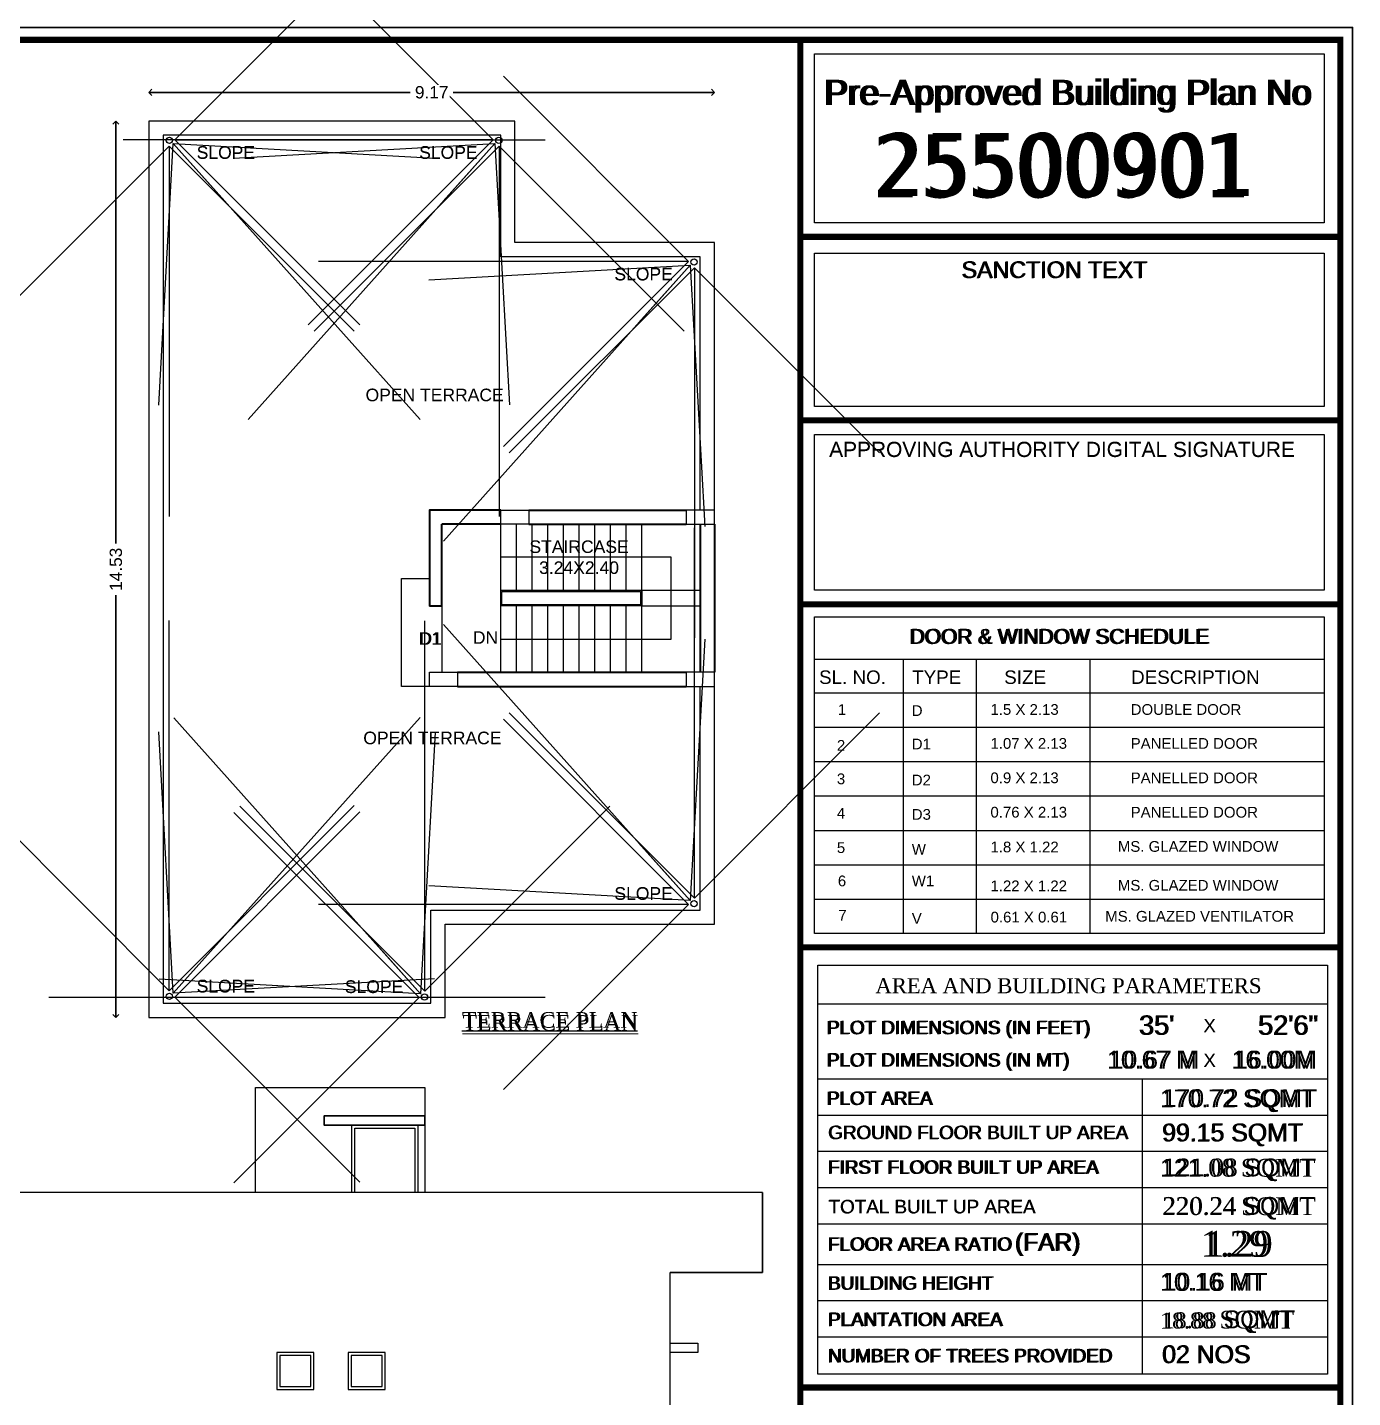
# Model space of a CAD drawing. Header units: metres. Extents: x -9383.9 to -9324.5, y 28762.6 to 28804.7.
# Drawn here: x -9345.96 to -9324.48, y 28782.46 to 28804.66 of the extents above; entities that cross this region are included whole.
import ezdxf

# ---------------------------------------------------------------- set-up
doc = ezdxf.new("R2010")
doc.units = ezdxf.units.M
doc.header["$PDMODE"] = 34
doc.header["$PDSIZE"] = -15
doc.linetypes.add('CONTINULUS', pattern=[0])
doc.linetypes.add('DASHED', pattern=[0])
for name, color, linetype, lineweight in [('BUA TOTAL', 3, 'Continuous', 30), ('Chajja', 23, 'DASHED', 9), ('column', 1, 'Continuous', 25), ('dw text', 94, 'Continuous', 9), ('ELE', 7, 'Continuous', 35), ('ELE-2', 252, 'Continuous', 18), ('ELE-3', 250, 'Continuous', 18), ('FORMAT LINE', 7, 'Continuous', 25), ('PLAN', 7, 'Continuous', 40), ('rm text', 7, 'Continuous', 18), ('RM TXT', 7, 'Continuous', 20), ('STAIRS', 35, 'Continuous', 13), ('TEXT', 7, 'Continuous', 20), ('TEXT-D-W', 3, 'Continuous', 20), ('win', 5, 'Continuous', 13)]:
    doc.layers.add(name, color=color, linetype=linetype, lineweight=lineweight)
doc.layers.add('SITE_PLAN', color=7, linetype='Continuous')
doc.styles.add('Arial', font='arial.ttf', dxfattribs={"height": 0.2})
doc.styles.add('MtXpl_Tahoma', font='tahoma.ttf')
doc.styles.add('MtXpl_Times_New_Roma', font='times.ttf')
doc.styles.get("Standard").update_dxf_attribs({"font": 'arial.ttf', "height": 0.25})
doc.styles.add('STYLE1', font='arial.ttf', dxfattribs={"height": 0.3})
doc.styles.add('style2', font='arial.ttf', dxfattribs={"height": 0.3})
doc.dimstyles.new('Copy of Standard', dxfattribs={"dimtxt": 9, "dimasz": 2, "dimexe": 0.125, "dimexo": 0.125, "dimgap": 0, "dimtad": 0, "dimtoh": 1, "dimdec": 0, "dimlfac": -1, "dimzin": 0, "dimdsep": 46, "dimlunit": 4, "dimtxsty": 'Arial', "dimblk": 'OBLIQUE', "dimcen": 10, "dimse1": 1, "dimse2": 1, "dimclrd": 54, "dimclre": 252, "dimclrt": 256, "dimadec": 8, "dimazin": 0, "dimtfac": 1, "dimtdec": 0, "dimtofl": 0, "dimtmove": 1, "dimatfit": 3, "dimldrblk": 'OPEN90', "dimfxl": 0.125, "dimtolj": 1, "dimtzin": 0, "dimlwd": 0, "dimlwe": -1, "dimarcsym": 0})
doc.dimstyles.new('INT DIM', dxfattribs={"dimtxt": 0.3, "dimasz": 0.1, "dimexe": 0.18, "dimexo": 0.0625, "dimgap": 0.09, "dimtad": 0, "dimzin": 0, "dimdsep": 46, "dimtxsty": 'style2', "dimblk": 'OPEN90', "dimcen": 0.09, "dimse1": 1, "dimse2": 1, "dimclrd": 250, "dimclrt": 256, "dimadec": 0, "dimazin": 0, "dimtfac": 1, "dimtofl": 0, "dimtmove": 0, "dimatfit": 3, "dimfxl": 0.18, "dimtolj": 1, "dimtzin": 0, "dimlwd": -1, "dimarcsym": 0})

# ---------------------------------------------------------------- blocks, each defined once
blk = doc.blocks.new('_Oblique')
at = {"color": 0, "linetype": 'ByBlock', "lineweight": -2}
blk.add_line((-0.5, -0.5), (0.5, 0.5), dxfattribs=at)
blk = doc.blocks.new('_Open90')
at = {"layer": 'PLAN', "color": 0, "lineweight": -2}
for p, q in [((-0.5, 0.5), (0, 0)), ((0, 0), (-1, 0)), ((0, 0), (-0.5, -0.5))]:
    blk.add_line(p, q, dxfattribs=at)
blk = doc.blocks.new('*D13')
at = {"layer": 'BUA TOTAL', "color": 250, "ltscale": 0.05, "transparency": 16777216}
for p, q in [((-9344.527, 28803.044), (-9344.527, 28796.299)), ((-9344.527, 28788.718), (-9344.527, 28795.463))]:
    blk.add_line(p, q, dxfattribs=at)
at = {"layer": 'Defpoints', "color": 0, "linetype": 'CONTINULUS', "ltscale": 0.05, "transparency": 16777216}
for p in [(-9344.527, 28803.144), (-9343.993, 28803.144), (-9343.993, 28788.618)]:
    blk.add_point(p, dxfattribs=at)
at = {"layer": 'BUA TOTAL', "color": 250, "linetype": 'CONTINULUS', "ltscale": 0.05, "transparency": 16777216, "xscale": 0.1, "yscale": 0.1, "zscale": 0.1}
for p, rotation in [((-9344.527, 28803.144), 90), ((-9344.527, 28788.618), 270)]:
    blk.add_blockref('_Open90', p, dxfattribs=dict(at, rotation=rotation))
at = {"layer": 'BUA TOTAL', "linetype": 'CONTINULUS', "ltscale": 0.05, "transparency": 16777216, "insert": (-9344.527, 28795.881), "char_height": 0.2, "attachment_point": 5, "rotation": 90, "style": 'Arial', "bg_fill": 3, "box_fill_scale": 1.1, "bg_fill_color": 256, "bg_fill_true_color": 13158600, "bg_fill_transparency": 0}
blk.add_mtext('\\A1;14.53', dxfattribs=at)
blk = doc.blocks.new('*D14')
at = {"layer": 'BUA TOTAL', "color": 250, "ltscale": 0.05, "transparency": 16777216}
for p, q in [((-9343.893, 28803.609), (-9339.759, 28803.609)), ((-9334.925, 28803.609), (-9339.059, 28803.609))]:
    blk.add_line(p, q, dxfattribs=at)
at = {"layer": 'Defpoints', "color": 0, "linetype": 'CONTINULUS', "ltscale": 0.05, "transparency": 16777216}
for p in [(-9334.825, 28803.609), (-9343.993, 28803.144), (-9334.825, 28801.174)]:
    blk.add_point(p, dxfattribs=at)
at = {"layer": 'BUA TOTAL', "color": 250, "linetype": 'CONTINULUS', "ltscale": 0.05, "transparency": 16777216, "xscale": 0.1, "yscale": 0.1, "zscale": 0.1, "rotation": 180}
blk.add_blockref('_Open90', (-9343.993, 28803.609), dxfattribs=at)
at = {"layer": 'BUA TOTAL', "color": 250, "linetype": 'CONTINULUS', "ltscale": 0.05, "transparency": 16777216, "xscale": 0.1, "yscale": 0.1, "zscale": 0.1}
blk.add_blockref('_Open90', (-9334.825, 28803.609), dxfattribs=at)
at = {"layer": 'BUA TOTAL', "linetype": 'CONTINULUS', "ltscale": 0.05, "transparency": 16777216, "insert": (-9339.409, 28803.609), "char_height": 0.2, "attachment_point": 5, "style": 'Arial', "bg_fill": 3, "box_fill_scale": 1.1, "bg_fill_color": 256, "bg_fill_true_color": 13158600, "bg_fill_transparency": 0}
blk.add_mtext('\\A1;9.17', dxfattribs=at)

msp = doc.modelspace()

# ---------------------------------------------------------------- linework, layer by layer
at = {"linetype": 'CONTINULUS', "ltscale": 0.05}
for p, q in [((-9334.045, 28785.782), (-9348.565, 28785.782)), ((-9335.545, 28777.323), (-9335.545, 28784.486))]:
    msp.add_line(p, q, dxfattribs=at)
for points in [[(-9342.263, 28785.782), (-9342.263, 28787.483), (-9339.519, 28787.483), (-9339.519, 28785.782)], [(-9340.704, 28785.782), (-9340.704, 28786.874), (-9339.634, 28786.874), (-9339.634, 28785.782)]]:
    msp.add_lwpolyline(points, dxfattribs=at)
for points in [[(-9341.92, 28782.591), (-9341.32, 28782.591), (-9341.32, 28783.191), (-9341.92, 28783.191)], [(-9340.763, 28782.591), (-9340.163, 28782.591), (-9340.163, 28783.191), (-9340.763, 28783.191)]]:
    msp.add_lwpolyline(points, close=True, dxfattribs=at)
at = {"layer": 'Chajja', "linetype": 'CONTINULUS', "ltscale": 0.05}
msp.add_lwpolyline([(-9339.447, 28793.984), (-9339.897, 28793.984), (-9339.897, 28795.733), (-9339.447, 28795.733)], dxfattribs=at)
at = {"layer": 'column', "linetype": 'CONTINULUS', "ltscale": 0.05}
for points in [[(-9338.291, 28796.841), (-9337.834, 28796.841), (-9337.834, 28796.613), (-9338.291, 28796.613)], [(-9334.825, 28796.841), (-9335.282, 28796.841), (-9335.282, 28796.613), (-9334.825, 28796.613)], [(-9339.447, 28794.213), (-9338.99, 28794.213), (-9338.99, 28793.984), (-9339.447, 28793.984)], [(-9334.825, 28794.213), (-9335.282, 28794.213), (-9335.282, 28793.984), (-9334.825, 28793.984)]]:
    msp.add_lwpolyline(points, close=True, dxfattribs=at)
at = {"layer": 'ELE', "linetype": 'CONTINULUS', "ltscale": 0.05}
for p, q in [((-9334.045, 28785.782), (-9334.045, 28784.486)), ((-9334.045, 28784.486), (-9335.545, 28784.486))]:
    msp.add_line(p, q, dxfattribs=at)
msp.add_lwpolyline([(-9339.519, 28786.874), (-9341.154, 28786.874), (-9341.154, 28787.024), (-9339.519, 28787.024)], close=True, dxfattribs=at)
at = {"layer": 'ELE-2', "ltscale": 0.5}
msp.add_lwpolyline([(-9340.654, 28785.782), (-9340.654, 28786.824), (-9339.684, 28786.824), (-9339.684, 28785.782)], dxfattribs=at)
at = {"layer": 'ELE-3', "ltscale": 0.5}
msp.add_lwpolyline([(-9335.095, 28783.191), (-9335.545, 28783.191), (-9335.545, 28783.341), (-9335.095, 28783.341)], close=True, dxfattribs=at)
at = {"layer": 'FORMAT LINE', "color": 7}
for p, q in [((-9333.204, 28794.425), (-9324.943, 28794.425)), ((-9331.765, 28794.425), (-9331.765, 28789.979)), ((-9330.583, 28794.425), (-9330.583, 28789.979)), ((-9328.742, 28794.425), (-9328.74, 28789.979)), ((-9333.204, 28793.88), (-9324.943, 28793.88)), ((-9333.204, 28793.322), (-9324.943, 28793.322)), ((-9333.204, 28792.765), (-9324.943, 28792.765)), ((-9333.204, 28792.208), (-9324.943, 28792.208)), ((-9333.204, 28791.65), (-9324.943, 28791.65)), ((-9333.204, 28791.093), (-9324.943, 28791.093)), ((-9333.204, 28791.093), (-9324.943, 28791.093)), ((-9333.204, 28790.536), (-9324.943, 28790.536))]:
    msp.add_line(p, q, dxfattribs=at)
at = {"layer": 'FORMAT LINE', "ltscale": 0.1}
for p, q in [((-9333.153, 28788.84), (-9324.892, 28788.84)), ((-9333.153, 28787.626), (-9324.892, 28787.626)), ((-9327.893, 28787.626), (-9327.893, 28782.836)), ((-9333.153, 28787.038), (-9324.892, 28787.038)), ((-9333.153, 28786.45), (-9324.892, 28786.45)), ((-9333.153, 28785.862), (-9324.892, 28785.862)), ((-9333.153, 28785.274), (-9324.892, 28785.274)), ((-9333.153, 28784.618), (-9324.892, 28784.618)), ((-9333.153, 28784.03), (-9324.892, 28784.03)), ((-9333.153, 28783.442), (-9324.892, 28783.442))]:
    msp.add_line(p, q, dxfattribs=at)
at = {"layer": 'FORMAT LINE', "ltscale": 0.1, "const_width": 0.1}
for points in [[(-9333.434, 28762.863), (-9333.434, 28804.461)], [(-9333.434, 28801.269), (-9324.683, 28801.269)], [(-9333.434, 28798.295), (-9324.683, 28798.295)], [(-9333.434, 28795.314), (-9324.683, 28795.314)], [(-9333.434, 28789.754), (-9324.683, 28789.754)], [(-9333.434, 28782.622), (-9324.683, 28782.622)]]:
    msp.add_lwpolyline(points, dxfattribs=at)
at = {"layer": 'FORMAT LINE', "ltscale": 0.1}
for points in [[(-9333.207, 28804.231), (-9324.946, 28804.231), (-9324.946, 28801.495), (-9333.207, 28801.495)], [(-9333.207, 28801.002), (-9324.946, 28801.002), (-9324.946, 28798.52), (-9333.207, 28798.52)], [(-9333.207, 28798.067), (-9324.946, 28798.067), (-9324.946, 28795.54), (-9333.207, 28795.54)], [(-9333.204, 28795.109), (-9324.943, 28795.109), (-9324.943, 28789.979), (-9333.204, 28789.979)], [(-9333.153, 28789.466), (-9324.892, 28789.466), (-9324.892, 28782.836), (-9333.153, 28782.836)]]:
    msp.add_lwpolyline(points, close=True, dxfattribs=at)
at = {"layer": 'PLAN', "linetype": 'CONTINULUS', "ltscale": 0.05}
for p, q in [((-9337.834, 28796.841), (-9335.282, 28796.841)), ((-9339.247, 28795.283), (-9339.247, 28796.613)), ((-9337.834, 28796.613), (-9335.282, 28796.613)), ((-9335.055, 28796.613), (-9335.055, 28794.213)), ((-9334.825, 28796.613), (-9334.825, 28794.213)), ((-9339.247, 28795.283), (-9339.447, 28795.283)), ((-9338.99, 28794.213), (-9335.282, 28794.213)), ((-9338.99, 28793.984), (-9335.282, 28793.984))]:
    msp.add_line(p, q, dxfattribs=at)
for points in [[(-9338.291, 28796.841), (-9339.447, 28796.841), (-9339.447, 28795.283)], [(-9338.291, 28796.613), (-9339.247, 28796.613)]]:
    msp.add_lwpolyline(points, dxfattribs=at)
at = {"layer": 'SITE_PLAN', "ltscale": 0.05}
for p, q in [((-9383.883, 28804.661), (-9324.483, 28804.661)), ((-9324.483, 28804.661), (-9324.483, 28762.611)), ((-9343.893, 28803.609), (-9339.759, 28803.609)), ((-9334.925, 28803.609), (-9339.059, 28803.609)), ((-9344.527, 28803.044), (-9344.527, 28796.299)), ((-9338.291, 28796.841), (-9339.447, 28796.841)), ((-9339.447, 28796.841), (-9339.447, 28795.283)), ((-9338.291, 28796.841), (-9337.834, 28796.841)), ((-9338.291, 28796.613), (-9338.291, 28796.841)), ((-9337.834, 28796.841), (-9335.282, 28796.841)), ((-9337.834, 28796.841), (-9337.834, 28796.613)), ((-9334.825, 28796.841), (-9335.282, 28796.841)), ((-9335.282, 28796.841), (-9335.282, 28796.613)), ((-9334.825, 28796.613), (-9334.825, 28796.841)), ((-9339.247, 28795.283), (-9339.247, 28796.613)), ((-9338.291, 28796.613), (-9339.247, 28796.613)), ((-9337.834, 28796.613), (-9338.291, 28796.613)), ((-9337.834, 28796.613), (-9335.282, 28796.613)), ((-9335.282, 28796.613), (-9334.825, 28796.613)), ((-9335.055, 28796.613), (-9335.055, 28794.213)), ((-9334.825, 28796.613), (-9334.825, 28794.213)), ((-9339.897, 28793.984), (-9339.897, 28795.733)), ((-9339.897, 28795.733), (-9339.447, 28795.733)), ((-9344.527, 28788.718), (-9344.527, 28795.463)), ((-9339.247, 28795.283), (-9339.447, 28795.283)), ((-9339.447, 28794.213), (-9338.99, 28794.213)), ((-9339.447, 28793.984), (-9339.447, 28794.213)), ((-9338.99, 28794.213), (-9335.282, 28794.213)), ((-9338.99, 28794.213), (-9338.99, 28793.984)), ((-9334.825, 28794.213), (-9335.282, 28794.213)), ((-9335.282, 28794.213), (-9335.282, 28793.984)), ((-9334.825, 28793.984), (-9334.825, 28794.213)), ((-9339.447, 28793.984), (-9339.897, 28793.984)), ((-9338.99, 28793.984), (-9339.447, 28793.984)), ((-9338.99, 28793.984), (-9335.282, 28793.984)), ((-9335.282, 28793.984), (-9334.825, 28793.984)), ((-9342.263, 28785.782), (-9342.263, 28787.483)), ((-9342.263, 28787.483), (-9339.519, 28787.483)), ((-9339.519, 28787.483), (-9339.519, 28785.782)), ((-9341.154, 28786.874), (-9341.154, 28787.024)), ((-9341.154, 28787.024), (-9339.519, 28787.024)), ((-9339.519, 28786.874), (-9341.154, 28786.874)), ((-9340.704, 28785.782), (-9340.704, 28786.874)), ((-9340.704, 28786.874), (-9339.634, 28786.874)), ((-9339.634, 28786.874), (-9339.634, 28785.782)), ((-9339.519, 28787.024), (-9339.519, 28786.874)), ((-9334.045, 28785.782), (-9348.565, 28785.782)), ((-9334.045, 28785.782), (-9334.045, 28784.486)), ((-9334.045, 28784.486), (-9335.545, 28784.486)), ((-9335.545, 28777.323), (-9335.545, 28784.486)), ((-9341.32, 28783.191), (-9341.92, 28783.191)), ((-9341.92, 28783.191), (-9341.92, 28782.591)), ((-9341.32, 28782.591), (-9341.32, 28783.191)), ((-9340.163, 28783.191), (-9340.763, 28783.191)), ((-9340.763, 28783.191), (-9340.763, 28782.591)), ((-9340.163, 28782.591), (-9340.163, 28783.191)), ((-9341.92, 28782.591), (-9341.32, 28782.591)), ((-9340.763, 28782.591), (-9340.163, 28782.591))]:
    msp.add_line(p, q, dxfattribs=at)
at = {"layer": 'SITE_PLAN', "ltscale": 0.1}
for p, q in [((-9324.483, 28804.661), (-9383.883, 28804.661)), ((-9324.483, 28762.611), (-9324.483, 28804.661)), ((-9324.683, 28804.461), (-9383.683, 28804.461)), ((-9333.434, 28762.863), (-9333.434, 28804.461)), ((-9324.683, 28762.851), (-9324.683, 28804.461)), ((-9333.207, 28804.231), (-9324.946, 28804.231)), ((-9333.207, 28801.495), (-9333.207, 28804.231)), ((-9324.946, 28804.231), (-9324.946, 28801.495)), ((-9324.946, 28801.495), (-9333.207, 28801.495)), ((-9333.434, 28801.269), (-9324.683, 28801.269)), ((-9333.207, 28801.002), (-9324.946, 28801.002)), ((-9333.207, 28798.52), (-9333.207, 28801.002)), ((-9324.946, 28801.002), (-9324.946, 28798.52)), ((-9324.946, 28798.52), (-9333.207, 28798.52)), ((-9333.434, 28798.295), (-9324.683, 28798.295)), ((-9333.207, 28798.067), (-9324.946, 28798.067)), ((-9333.207, 28795.54), (-9333.207, 28798.067)), ((-9324.946, 28798.067), (-9324.946, 28795.54)), ((-9324.946, 28795.54), (-9333.207, 28795.54)), ((-9333.434, 28795.314), (-9324.683, 28795.314)), ((-9333.204, 28795.109), (-9324.943, 28795.109)), ((-9333.204, 28789.979), (-9333.204, 28795.109)), ((-9324.943, 28795.109), (-9324.943, 28789.979)), ((-9324.943, 28789.979), (-9333.204, 28789.979)), ((-9333.434, 28789.754), (-9324.683, 28789.754)), ((-9333.153, 28789.466), (-9324.892, 28789.466)), ((-9333.153, 28782.836), (-9333.153, 28789.466)), ((-9324.892, 28789.466), (-9324.892, 28782.836)), ((-9333.153, 28788.84), (-9324.892, 28788.84)), ((-9333.153, 28787.626), (-9324.892, 28787.626)), ((-9327.893, 28787.626), (-9327.893, 28782.836)), ((-9333.153, 28787.038), (-9324.892, 28787.038)), ((-9333.153, 28786.45), (-9324.892, 28786.45)), ((-9333.153, 28785.862), (-9324.892, 28785.862)), ((-9333.153, 28785.274), (-9324.892, 28785.274)), ((-9333.153, 28784.618), (-9324.892, 28784.618)), ((-9333.153, 28784.03), (-9324.892, 28784.03)), ((-9333.153, 28783.442), (-9324.892, 28783.442)), ((-9324.892, 28782.836), (-9333.153, 28782.836)), ((-9333.434, 28782.622), (-9324.683, 28782.622))]:
    msp.add_line(p, q, dxfattribs=at)
at = {"layer": 'SITE_PLAN'}
for p, q in [((-9338.061, 28803.144), (-9343.993, 28803.144)), ((-9343.993, 28803.144), (-9343.993, 28788.618)), ((-9338.061, 28801.174), (-9338.061, 28803.144)), ((-9338.291, 28802.914), (-9343.763, 28802.914)), ((-9343.763, 28802.914), (-9343.763, 28788.848)), ((-9338.291, 28800.944), (-9338.291, 28802.914)), ((-9334.825, 28801.174), (-9338.061, 28801.174)), ((-9334.825, 28796.841), (-9334.825, 28801.174)), ((-9335.055, 28800.944), (-9338.291, 28800.944)), ((-9335.055, 28796.841), (-9335.055, 28800.944)), ((-9338.291, 28795.54), (-9338.291, 28796.613)), ((-9338.037, 28795.54), (-9338.037, 28796.613)), ((-9337.783, 28795.54), (-9337.783, 28796.613)), ((-9337.529, 28795.54), (-9337.529, 28796.613)), ((-9337.275, 28795.54), (-9337.275, 28796.613)), ((-9337.021, 28795.54), (-9337.021, 28796.613)), ((-9336.767, 28795.54), (-9336.767, 28796.613)), ((-9336.513, 28795.54), (-9336.513, 28796.613)), ((-9336.259, 28795.54), (-9336.259, 28796.613)), ((-9336.005, 28794.213), (-9336.005, 28796.613)), ((-9338.291, 28795.286), (-9338.291, 28795.54)), ((-9338.291, 28795.54), (-9336.005, 28795.54)), ((-9338.271, 28795.306), (-9338.271, 28795.52)), ((-9338.271, 28795.52), (-9336.025, 28795.52)), ((-9336.025, 28795.52), (-9336.025, 28795.306)), ((-9336.005, 28795.54), (-9335.055, 28795.54)), ((-9336.005, 28795.54), (-9336.005, 28795.286)), ((-9339.247, 28795.283), (-9339.247, 28794.213)), ((-9338.291, 28794.213), (-9338.291, 28795.286)), ((-9336.005, 28795.286), (-9338.291, 28795.286)), ((-9336.025, 28795.306), (-9338.271, 28795.306)), ((-9338.037, 28794.213), (-9338.037, 28795.286)), ((-9337.783, 28794.213), (-9337.783, 28795.286)), ((-9337.529, 28794.213), (-9337.529, 28795.286)), ((-9337.275, 28794.213), (-9337.275, 28795.286)), ((-9337.021, 28794.213), (-9337.021, 28795.286)), ((-9336.767, 28794.213), (-9336.767, 28795.286)), ((-9336.513, 28794.213), (-9336.513, 28795.286)), ((-9336.259, 28794.213), (-9336.259, 28795.286)), ((-9336.005, 28795.286), (-9335.055, 28795.286)), ((-9333.204, 28794.425), (-9324.943, 28794.425)), ((-9331.765, 28794.425), (-9331.765, 28789.979)), ((-9330.583, 28794.425), (-9330.583, 28789.979)), ((-9328.742, 28794.425), (-9328.74, 28789.979)), ((-9335.055, 28790.358), (-9335.055, 28793.984)), ((-9334.825, 28790.128), (-9334.825, 28793.984)), ((-9333.204, 28793.88), (-9324.943, 28793.88)), ((-9333.204, 28793.322), (-9324.943, 28793.322)), ((-9333.204, 28792.765), (-9324.943, 28792.765)), ((-9333.204, 28792.208), (-9324.943, 28792.208)), ((-9333.204, 28791.65), (-9324.943, 28791.65)), ((-9333.204, 28791.093), (-9324.943, 28791.093)), ((-9333.204, 28791.093), (-9324.943, 28791.093)), ((-9333.204, 28790.536), (-9324.943, 28790.536)), ((-9339.423, 28788.848), (-9339.423, 28790.358)), ((-9339.423, 28790.358), (-9335.055, 28790.358)), ((-9339.193, 28788.618), (-9339.193, 28790.128)), ((-9339.193, 28790.128), (-9334.825, 28790.128)), ((-9334.825, 28790.128), (-9334.825, 28790.128)), ((-9343.763, 28788.848), (-9339.423, 28788.848)), ((-9343.993, 28788.618), (-9339.193, 28788.618))]:
    msp.add_line(p, q, dxfattribs=at)
at = {"layer": 'SITE_PLAN', "ltscale": 0.5}
for p, q in [((-9340.654, 28785.782), (-9340.654, 28786.824)), ((-9340.654, 28786.824), (-9339.684, 28786.824)), ((-9339.684, 28786.824), (-9339.684, 28785.782)), ((-9335.545, 28783.191), (-9335.545, 28783.341)), ((-9335.545, 28783.341), (-9335.095, 28783.341)), ((-9335.095, 28783.341), (-9335.095, 28783.191)), ((-9335.095, 28783.191), (-9335.545, 28783.191))]:
    msp.add_line(p, q, dxfattribs=at)
at = {"layer": 'SITE_PLAN', "ltscale": 0.9}
for p, q in [((-9341.37, 28783.141), (-9341.87, 28783.141)), ((-9341.87, 28783.141), (-9341.87, 28782.641)), ((-9341.37, 28782.641), (-9341.37, 28783.141)), ((-9340.213, 28783.141), (-9340.713, 28783.141)), ((-9340.713, 28783.141), (-9340.713, 28782.641)), ((-9340.213, 28782.641), (-9340.213, 28783.141)), ((-9341.87, 28782.641), (-9341.37, 28782.641)), ((-9340.713, 28782.641), (-9340.213, 28782.641))]:
    msp.add_line(p, q, dxfattribs=at)
at = {"layer": 'SITE_PLAN'}
for points in [[(-9343.572, 28802.84), (-9342.592, 28802.84)], [(-9338.41, 28802.84), (-9339.39, 28802.84)], [(-9343.666, 28802.738), (-9343.666, 28801.758)], [(-9343.597, 28802.779), (-9342.76, 28801.844)], [(-9338.385, 28802.779), (-9339.221, 28801.844)], [(-9338.316, 28802.738), (-9338.316, 28801.758)], [(-9335.246, 28800.87), (-9336.226, 28800.87)], [(-9335.221, 28800.809), (-9336.057, 28799.874)], [(-9335.152, 28800.768), (-9335.152, 28799.788)], [(-9335.152, 28790.553), (-9335.152, 28791.533)], [(-9335.221, 28790.512), (-9336.057, 28791.447)], [(-9335.246, 28790.451), (-9336.226, 28790.451)], [(-9343.666, 28789.052), (-9343.666, 28790.032)], [(-9343.597, 28789.011), (-9342.76, 28789.946)], [(-9339.589, 28789.002), (-9340.425, 28789.937)], [(-9339.52, 28789.043), (-9339.52, 28790.023)], [(-9343.572, 28788.95), (-9342.592, 28788.95)], [(-9339.614, 28788.941), (-9340.594, 28788.941)]]:
    msp.add_lwpolyline(points, dxfattribs=at)
at = {"layer": 'SITE_PLAN', "ltscale": 10}
for points in [[(-9338.291, 28794.749), (-9335.53, 28794.749), (-9335.53, 28796.076)], [(-9335.53, 28796.076), (-9338.291, 28796.076)]]:
    msp.add_lwpolyline(points, dxfattribs=at)
at = {"layer": 'SITE_PLAN'}
for centre in [(-9343.66, 28802.83), (-9338.321, 28802.83), (-9335.157, 28800.86), (-9335.157, 28790.461), (-9343.66, 28788.96), (-9339.525, 28788.951)]:
    msp.add_circle(centre, 0.0508, dxfattribs=at)
at = {"layer": 'STAIRS'}
for p, q in [((-9338.291, 28795.54), (-9338.291, 28796.613)), ((-9338.037, 28795.54), (-9338.037, 28796.613)), ((-9337.783, 28795.54), (-9337.783, 28796.613)), ((-9337.529, 28795.54), (-9337.529, 28796.613)), ((-9337.275, 28795.54), (-9337.275, 28796.613)), ((-9337.021, 28795.54), (-9337.021, 28796.613)), ((-9336.767, 28795.54), (-9336.767, 28796.613)), ((-9336.513, 28795.54), (-9336.513, 28796.613)), ((-9336.259, 28795.54), (-9336.259, 28796.613)), ((-9336.005, 28794.213), (-9336.005, 28796.613)), ((-9336.005, 28795.54), (-9335.055, 28795.54)), ((-9338.291, 28794.213), (-9338.291, 28795.286)), ((-9338.037, 28794.213), (-9338.037, 28795.286)), ((-9337.783, 28794.213), (-9337.783, 28795.286)), ((-9337.529, 28794.213), (-9337.529, 28795.286)), ((-9337.275, 28794.213), (-9337.275, 28795.286)), ((-9337.021, 28794.213), (-9337.021, 28795.286)), ((-9336.767, 28794.213), (-9336.767, 28795.286)), ((-9336.513, 28794.213), (-9336.513, 28795.286)), ((-9336.259, 28794.213), (-9336.259, 28795.286)), ((-9336.005, 28795.286), (-9335.055, 28795.286))]:
    msp.add_line(p, q, dxfattribs=at)
at = {"layer": 'win'}
msp.add_line((-9339.247, 28795.283), (-9339.247, 28794.213), dxfattribs=at)
for points in [[(-9334.825, 28796.841), (-9334.825, 28801.174), (-9338.061, 28801.174), (-9338.061, 28803.144), (-9343.993, 28803.144), (-9343.993, 28788.618), (-9339.193, 28788.618), (-9339.193, 28790.128), (-9334.825, 28790.128), (-9334.825, 28790.128), (-9334.825, 28793.984)], [(-9335.055, 28796.841), (-9335.055, 28800.944), (-9338.291, 28800.944), (-9338.291, 28802.914), (-9343.763, 28802.914), (-9343.763, 28788.848), (-9339.423, 28788.848), (-9339.423, 28790.358), (-9335.055, 28790.358), (-9335.055, 28793.984)]]:
    msp.add_lwpolyline(points, dxfattribs=at)
for points in [[(-9336.005, 28795.286), (-9338.291, 28795.286), (-9338.291, 28795.54), (-9336.005, 28795.54)], [(-9336.025, 28795.306), (-9338.271, 28795.306), (-9338.271, 28795.52), (-9336.025, 28795.52)]]:
    msp.add_lwpolyline(points, close=True, dxfattribs=at)
at = {"layer": 'win', "ltscale": 0.9}
for points in [[(-9341.87, 28782.641), (-9341.37, 28782.641), (-9341.37, 28783.141), (-9341.87, 28783.141)], [(-9340.713, 28782.641), (-9340.213, 28782.641), (-9340.213, 28783.141), (-9340.713, 28783.141)]]:
    msp.add_lwpolyline(points, close=True, dxfattribs=at)
at = {"layer": 'win', "linetype": 'Continuous'}
for centre in [(-9343.66, 28802.83), (-9338.321, 28802.83), (-9335.157, 28800.86), (-9335.157, 28790.461), (-9343.66, 28788.96), (-9339.525, 28788.951)]:
    msp.add_circle(centre, 0.0508, dxfattribs=at)

# ---------------------------------------------------------------- block references
at = {"layer": 'SITE_PLAN', "ltscale": 0.05, "xscale": 0.1, "yscale": 0.1, "zscale": 0.1}
for p, rotation in [((-9343.993, 28803.609), 180), ((-9344.527, 28803.144), 90), ((-9344.527, 28788.618), 270)]:
    msp.add_blockref('_Open90', p, dxfattribs=dict(at, rotation=rotation))
msp.add_blockref('_Open90', (-9334.825, 28803.609), dxfattribs=at)

# ---------------------------------------------------------------- texts
at = {"layer": 'dw text', "linetype": 'CONTINULUS', "ltscale": 0.05, "style": 'Arial'}
for s, height, p in [('SL. NO. ', 0.2183, (-9333.131, 28794.023)), ('TYPE ', 0.2183, (-9331.622, 28794.023)), ('SIZE ', 0.2183, (-9330.13, 28794.023)), (' DESCRIPTION  ', 0.21827, (-9328.158, 28794.023))]:
    msp.add_text(s, height=height, dxfattribs=at).set_placement(p)
at = {"layer": 'dw text', "linetype": 'CONTINULUS', "ltscale": 0.05, "attachment_point": 1, "style": 'Arial'}
for s, width, gutter_width, insert, char_height in [('Pre-Approved Building Plan No', 16.3543, 2.041, (-9333.021, 28803.812), 0.40828), ('{\\fTahoma|b0|i0|c0|p34;25500901}', 40.88575, 5.103, (-9332.186, 28802.95), 1.0207), ('SANCTION TEXT', 10.79384, 1.347, (-9330.812, 28800.872), 0.26946), ('APPROVING AUTHORITY DIGITAL SIGNATURE', 9.71445, 1.213, (-9332.967, 28797.947), 0.24252), ('{\\fTimes New Roman|b0|i0|c0|p18;AREA AND BUILDING PARAMETERS}', 6.83024, 1.5, (-9332.216, 28789.254), 0.24252), ("35'", 1.428, 1, (-9327.935, 28788.652), 0.3143), ('52\'6"', 1.428, 1, (-9326.005, 28788.652), 0.3143), ('10.67 M', 1.428, 1, (-9328.421, 28788.079), 0.2881), ('16.00M', 1.428, 1, (-9326.402, 28788.079), 0.2881), ('170.72 SQMT', 2.83811, 1, (-9327.561, 28787.456), 0.28811), ('99.15 SQMT', 2.83811, 1, (-9327.561, 28786.901), 0.2881), ('121{\\fTimes New Roman|b0|i0|c0|p18;.08 }SQMT', 2.83811, 1, (-9327.561, 28786.332), 0.28811), ('{\\fTimes New Roman|b0|i0|c0|p18;220.24} SQMT', 2.83811, 1, (-9327.561, 28785.709), 0.28811), ('{\\fTimes New Roman|b0|i0|c0|p18;1.29}', 2.83811, 1, (-9326.873, 28785.158), 0.41488), ('10.16 MT', 2.83811, 1, (-9327.561, 28784.479), 0.2881), ('{\\fTimes New Roman|b0|i0|c0|p18;\\H0.89286x;18.88} SQMT', 2.83811, 1, (-9327.561, 28783.871), 0.28811), ('02 NOS', 2.83811, 1, (-9327.561, 28783.308), 0.2881)]:
    msp.add_mtext_dynamic_manual_height_columns(s, width=width, gutter_width=gutter_width, heights=[0], dxfattribs=dict(at, insert=insert, char_height=char_height))
for s, insert, char_height, width in [('DOOR & WINDOW SCHEDULE', (-9331.648, 28794.916), 0.24252, 9.71445), ('X', (-9326.901, 28788.595), 0.218, 3.92974), ('PLOT DIMENSIONS (IN FEET)', (-9332.991, 28788.567), 0.21827, 4.57276), ('PLOT DIMENSIONS (IN MT)', (-9332.991, 28788.042), 0.21827, 3.92974), ('X', (-9326.901, 28788.033), 0.218, 3.92974), ('PLOT AREA', (-9332.991, 28787.421), 0.2183, 3.92974), ('GROUND FLOOR BUILT UP AREA', (-9332.972, 28786.867), 0.21827, 5.69734), ('FIRST FLOOR BUILT UP AREA', (-9332.972, 28786.305), 0.21827, 4.95308), ('TOTAL BUILT UP AREA', (-9332.972, 28785.665), 0.21827, 3.92974), ('FLOOR AREA RATIO ', (-9332.972, 28785.057), 0.21827, 3.92974), ('(FAR)', (-9329.941, 28785.124), 0.2837, 5.10866), ('BUILDING HEIGHT', (-9332.972, 28784.426), 0.21827, 3.92974), ('PLANTATION AREA', (-9332.972, 28783.838), 0.21827, 3.92974), ('NUMBER OF TREES PROVIDED', (-9332.972, 28783.25), 0.21827, 5.16791)]:
    msp.add_mtext(s, dxfattribs=dict(at, insert=insert, char_height=char_height, width=width))
at = {"layer": 'rm text', "ltscale": 0.9, "char_height": 0.16, "width": 2.52853, "attachment_point": 1, "style": 'STYLE1'}
for insert in [(-9343.218, 28802.738), (-9339.612, 28802.738), (-9336.448, 28800.768), (-9336.448, 28790.731), (-9343.218, 28789.23), (-9340.816, 28789.221)]:
    msp.add_mtext('{\\H1.27x;SLOPE}   ', dxfattribs=dict(at, insert=insert))
at = {"layer": 'RM TXT', "char_height": 0.2032, "attachment_point": 5, "style": 'Arial'}
for s, width, insert in [('OPEN TERRACE', 2.97565, (-9339.361, 28798.705)), ('STAIRCASE\\P3.24X2.40', 1.59944, (-9337.021, 28796.076)), ('DN', 0.23037, (-9338.537, 28794.775)), ('OPEN TERRACE', 2.38366, (-9339.398, 28793.147))]:
    msp.add_mtext_dynamic_manual_height_columns(s, width=width, gutter_width=1, heights=[0], dxfattribs=dict(at, insert=insert))
at = {"layer": 'SITE_PLAN'}
for s, height, style, p in [('Pre-Approved Building Plan No', 0.40828, 'Arial', (-9333.065, 28803.404)), ('25500901', 1.0207, 'MtXpl_Tahoma', (-9332.261, 28801.908)), ('SLOPE', 0.2032, 'STYLE1', (-9343.218, 28802.531)), ('SLOPE', 0.2032, 'STYLE1', (-9339.612, 28802.531)), ('SANCTION TEXT', 0.26946, 'Arial', (-9330.829, 28800.598)), ('SLOPE', 0.2032, 'STYLE1', (-9336.448, 28800.561)), ('APPROVING AUTHORITY DIGITAL SIGNATURE', 0.24252, 'Arial', (-9332.967, 28797.7)), ('STAIRCASE', 0.2032, 'Arial', (-9337.824, 28796.145)), ('3.24X2.40', 0.2032, 'Arial', (-9337.667, 28795.805)), ('D1', 0.2032, 'STYLE1', (-9339.605, 28794.657)), ('DN', 0.2032, 'Arial', (-9338.741, 28794.673)), ('DOOR & WINDOW SCHEDULE', 0.24252, 'Arial', (-9331.675, 28794.67)), ('SLOPE', 0.2032, 'STYLE1', (-9336.448, 28790.524)), ('AREA AND BUILDING PARAMETERS', 0.24252, 'MtXpl_Times_New_Roma', (-9332.218, 28789.012)), ('SLOPE', 0.2032, 'STYLE1', (-9343.218, 28789.023)), ('SLOPE', 0.2032, 'STYLE1', (-9340.816, 28789.014)), ('%%UTERRACE PLAN', 0.254, 'MtXpl_Times_New_Roma', (-9338.92, 28788.452)), ("35'", 0.3143, 'Arial', (-9327.953, 28788.337)), ('X', 0.218, 'Arial', (-9326.903, 28788.377)), ('52\'6"', 0.3143, 'Arial', (-9326.023, 28788.337)), ('PLOT DIMENSIONS (IN FEET)', 0.21827, 'Arial', (-9333.014, 28788.345)), ('PLOT DIMENSIONS (IN MT)', 0.21827, 'Arial', (-9333.014, 28787.819)), ('10.67 M', 0.2881, 'Arial', (-9328.464, 28787.79)), ('X', 0.218, 'Arial', (-9326.903, 28787.815)), ('16.00M', 0.2881, 'Arial', (-9326.446, 28787.79)), ('PLOT AREA', 0.2183, 'Arial', (-9333.014, 28787.199)), ('170.72 SQMT', 0.28811, 'Arial', (-9327.605, 28787.163)), ('GROUND FLOOR BUILT UP AREA', 0.21827, 'Arial', (-9332.989, 28786.645)), ('99.15 SQMT', 0.2881, 'Arial', (-9327.577, 28786.608)), ('FIRST FLOOR BUILT UP AREA', 0.21827, 'Arial', (-9332.997, 28786.083)), ('121', 0.2881, 'Arial', (-9327.605, 28786.039)), ('.08 ', 0.2881, 'MtXpl_Times_New_Roma', (-9326.933, 28786.039)), ('SQMT', 0.2881, 'MtXpl_Times_New_Roma', (-9326.295, 28786.039)), ('220.24', 0.2881, 'MtXpl_Times_New_Roma', (-9327.57, 28785.416)), (' SQMT', 0.2881, 'MtXpl_Times_New_Roma', (-9326.4, 28785.416)), ('TOTAL BUILT UP AREA', 0.21827, 'Arial', (-9332.98, 28785.442)), ('FLOOR AREA RATIO', 0.21827, 'Arial', (-9332.997, 28784.835)), ('(FAR)', 0.2837, 'Arial', (-9329.965, 28784.836)), ('1.29', 0.4149, 'MtXpl_Times_New_Roma', (-9326.945, 28784.743)), ('BUILDING HEIGHT', 0.21827, 'Arial', (-9332.995, 28784.204)), ('10.16 MT', 0.2881, 'Arial', (-9327.605, 28784.19)), ('PLANTATION AREA', 0.21827, 'Arial', (-9332.996, 28783.615)), ('18.88', 0.2572, 'MtXpl_Times_New_Roma', (-9327.605, 28783.578)), (' SQMT', 0.2881, 'MtXpl_Times_New_Roma', (-9326.751, 28783.578)), ('02 NOS', 0.2881, 'Arial', (-9327.577, 28783.015)), ('NUMBER OF TREES PROVIDED', 0.21827, 'Arial', (-9332.996, 28783.027))]:
    msp.add_text(s, height=height, dxfattribs=dict(at, style=style)).set_placement(p)
at = {"layer": 'SITE_PLAN', "style": 'Arial'}
for p in [(-9340.481, 28798.604), (-9340.517, 28793.046)]:
    msp.add_text('OPEN TERRACE', height=0.2032, rotation=360, dxfattribs=at).set_placement(p)
at = {"layer": 'SITE_PLAN', "ltscale": 0.05, "style": 'Arial'}
for s, height, p in [('SL. NO. ', 0.2183, (-9333.131, 28794.023)), ('TYPE ', 0.2183, (-9331.622, 28794.023)), ('SIZE ', 0.2183, (-9330.13, 28794.023)), (' DESCRIPTION  ', 0.21827, (-9328.158, 28794.023))]:
    msp.add_text(s, height=height, dxfattribs=at).set_placement(p)
at = {"layer": 'SITE_PLAN'}
for s, height, p in [('1', 0.174, (-9332.826, 28793.521)), ('1.5 X 2.13', 0.1737, (-9330.353, 28793.522)), ('DOUBLE DOOR       ', 0.1737, (-9328.08, 28793.522)), ('D ', 0.1737, (-9331.628, 28793.504)), ('2', 0.174, (-9332.842, 28792.94)), ('D1', 0.1737, (-9331.628, 28792.962)), ('1.07 X 2.13', 0.1737, (-9330.353, 28792.972)), ('PANELLED DOOR       ', 0.1737, (-9328.08, 28792.972)), ('0.9 X 2.13', 0.1737, (-9330.353, 28792.415)), ('PANELLED DOOR       ', 0.1737, (-9328.08, 28792.414)), ('3', 0.174, (-9332.842, 28792.398)), ('D2', 0.1737, (-9331.628, 28792.379)), ('4', 0.174, (-9332.842, 28791.841)), ('D3', 0.1737, (-9331.628, 28791.822)), ('0.76 X 2.13', 0.1737, (-9330.353, 28791.858)), ('PANELLED DOOR       ', 0.1737, (-9328.08, 28791.857)), ('MS. GLAZED WINDOW', 0.1737, (-9328.288, 28791.303)), ('5', 0.174, (-9332.842, 28791.284)), ('W', 0.174, (-9331.628, 28791.256)), ('1.8 X 1.22', 0.1737, (-9330.353, 28791.294)), ('6', 0.174, (-9332.826, 28790.744)), ('W1', 0.1737, (-9331.628, 28790.745)), ('1.22 X 1.22', 0.1737, (-9330.353, 28790.664)), ('MS. GLAZED WINDOW', 0.1737, (-9328.288, 28790.673)), ('7', 0.174, (-9332.818, 28790.188)), ('V', 0.174, (-9331.628, 28790.137)), ('0.61 X 0.61', 0.1737, (-9330.351, 28790.158)), ('MS. GLAZED VENTILATOR', 0.1737, (-9328.493, 28790.171))]:
    msp.add_text(s, height=height, dxfattribs=at).set_placement(p)
at = {"layer": 'TEXT', "insert": (-9338.909, 28788.401), "char_height": 0.254, "attachment_point": 7}
msp.add_mtext_dynamic_manual_height_columns('{\\fTimes New Roman|b0|i0|c0|p18;\\LTERRACE PLAN}', width=4.09623, gutter_width=654.991, heights=[37.455], dxfattribs=at)
at = {"layer": 'TEXT-D-W', "color": 7}
for s, height, p in [('1', 0.174, (-9332.826, 28793.521)), ('1.5 X 2.13', 0.1737, (-9330.353, 28793.522)), ('DOUBLE DOOR       ', 0.1737, (-9328.08, 28793.522)), ('D ', 0.1737, (-9331.628, 28793.504)), ('2', 0.174, (-9332.842, 28792.94)), ('D1', 0.1737, (-9331.628, 28792.962)), ('1.07 X 2.13', 0.1737, (-9330.353, 28792.972)), ('PANELLED DOOR       ', 0.1737, (-9328.08, 28792.972)), ('0.9 X 2.13', 0.1737, (-9330.353, 28792.415)), ('PANELLED DOOR       ', 0.1737, (-9328.08, 28792.414)), ('3', 0.174, (-9332.842, 28792.398)), ('D2', 0.1737, (-9331.628, 28792.379)), ('4', 0.174, (-9332.842, 28791.841)), ('D3', 0.1737, (-9331.628, 28791.822)), ('0.76 X 2.13', 0.1737, (-9330.353, 28791.858)), ('PANELLED DOOR       ', 0.1737, (-9328.08, 28791.857)), ('MS. GLAZED WINDOW', 0.1737, (-9328.288, 28791.303)), ('5', 0.174, (-9332.842, 28791.284)), ('W', 0.174, (-9331.628, 28791.256)), ('1.8 X 1.22', 0.1737, (-9330.353, 28791.294)), ('6', 0.174, (-9332.826, 28790.744)), ('W1', 0.1737, (-9331.628, 28790.745)), ('1.22 X 1.22', 0.1737, (-9330.353, 28790.664)), ('MS. GLAZED WINDOW', 0.1737, (-9328.288, 28790.673)), ('7', 0.174, (-9332.818, 28790.188)), ('V', 0.174, (-9331.628, 28790.137)), ('0.61 X 0.61', 0.1737, (-9330.351, 28790.158)), ('MS. GLAZED VENTILATOR', 0.1737, (-9328.493, 28790.171))]:
    msp.add_text(s, height=height, dxfattribs=at).set_placement(p)
at = {"layer": 'TEXT-D-W', "insert": (-9339.439, 28794.759), "char_height": 0.2032, "attachment_point": 5, "style": 'STYLE1'}
msp.add_mtext_dynamic_manual_height_columns('D1', width=1.06292, gutter_width=1, heights=[0], dxfattribs=at)

# ---------------------------------------------------------------- leaders
for points in [[(-9343.572, 28802.84), (-9342.592, 28802.84)], [(-9338.41, 28802.84), (-9339.39, 28802.84)], [(-9343.666, 28802.738), (-9343.666, 28801.758)], [(-9343.597, 28802.779), (-9342.76, 28801.844)], [(-9338.385, 28802.779), (-9339.221, 28801.844)], [(-9338.316, 28802.738), (-9338.316, 28801.758)], [(-9335.246, 28800.87), (-9336.226, 28800.87)], [(-9335.221, 28800.809), (-9336.057, 28799.874)], [(-9335.152, 28800.768), (-9335.152, 28799.788)], [(-9335.152, 28790.553), (-9335.152, 28791.533)], [(-9335.221, 28790.512), (-9336.057, 28791.447)], [(-9335.246, 28790.451), (-9336.226, 28790.451)], [(-9343.666, 28789.052), (-9343.666, 28790.032)], [(-9343.597, 28789.011), (-9342.76, 28789.946)], [(-9339.589, 28789.002), (-9340.425, 28789.937)], [(-9339.52, 28789.043), (-9339.52, 28790.023)], [(-9343.572, 28788.95), (-9342.592, 28788.95)], [(-9339.614, 28788.941), (-9340.594, 28788.941)]]:
    msp.add_leader(points, dimstyle='Copy of Standard', override={"dimasz": 6, "dimclrd": 5})
at = {"layer": 'PLAN', "ltscale": 10, "has_arrowhead": 0}
for points in [[(-9338.291, 28794.749), (-9335.53, 28794.749), (-9335.53, 28796.076)], [(-9335.53, 28796.076), (-9338.291, 28796.076)]]:
    msp.add_leader(points, dimstyle='Copy of Standard', override={"dimtxt": 10, "dimtoh": 0, "dimse1": 0, "dimse2": 0, "dimclre": 106, "dimfxl": 0.18}, dxfattribs=at)

# ---------------------------------------------------------------- next in the draw order: texts
at = {"layer": 'SITE_PLAN', "ltscale": 0.05, "insert": (-9339.409, 28803.609), "char_height": 0.2, "attachment_point": 5, "style": 'Arial', "bg_fill": 3, "box_fill_scale": 1.1, "bg_fill_color": 256, "bg_fill_true_color": 13158600, "bg_fill_transparency": 0}
msp.add_mtext('\\A1;9.17', dxfattribs=at)
at = {"layer": 'SITE_PLAN', "ltscale": 0.05, "insert": (-9344.527, 28795.881), "char_height": 0.2, "attachment_point": 5, "rotation": 90, "style": 'Arial', "bg_fill": 3, "box_fill_scale": 1.1, "bg_fill_color": 256, "bg_fill_true_color": 13158600, "bg_fill_transparency": 0}
msp.add_mtext('\\A1;14.53', dxfattribs=at)

# ---------------------------------------------------------------- next in the draw order: linework, layer by layer
at = {"layer": 'BUA TOTAL', "linetype": 'CONTINULUS', "ltscale": 0.05}
msp.add_lwpolyline([(-9383.883, 28762.611), (-9383.883, 28804.661), (-9324.483, 28804.661), (-9324.483, 28762.611)], close=True, dxfattribs=at)
at = {"layer": 'FORMAT LINE', "ltscale": 0.1}
msp.add_lwpolyline([(-9383.883, 28762.611), (-9324.483, 28762.611), (-9324.483, 28804.661), (-9383.883, 28804.661)], close=True, dxfattribs=at)
at = {"layer": 'FORMAT LINE', "ltscale": 0.1, "const_width": 0.1}
msp.add_lwpolyline([(-9383.683, 28762.851), (-9324.683, 28762.851), (-9324.683, 28804.461), (-9383.683, 28804.461)], close=True, dxfattribs=at)

# ---------------------------------------------------------------- next in the draw order: dimensions: what is measured, and where the dimension line sits
at = {"layer": 'BUA TOTAL', "linetype": 'CONTINULUS', "ltscale": 0.05}
dim = msp.add_linear_dim(base=(-9344.527, 28803.144), p1=(-9343.993, 28788.618), p2=(-9343.993, 28803.144), angle=90, dimstyle='INT DIM', override={"dimtxt": 0.2, "dimtxsty": 'Arial', "dimfxl": 0.125, "dimtfill": 1, "dimtfillclr": 7, "dimarcsym": 1}, dxfattribs=at)
dim.commit()
dim.dimension.update_dxf_attribs({"geometry": '*D13', "text_midpoint": (-9344.527, 28795.881)})

# ---------------------------------------------------------------- next in the draw order: dimensions: what is measured, and where the dimension line sits
dim = msp.add_linear_dim(base=(-9334.825, 28803.609), p1=(-9343.993, 28803.144), p2=(-9334.825, 28801.174), dimstyle='INT DIM', override={"dimtxt": 0.2, "dimtxsty": 'Arial', "dimfxl": 0.125, "dimtfill": 1, "dimtfillclr": 7, "dimarcsym": 1}, dxfattribs=at)
dim.commit()
dim.dimension.update_dxf_attribs({"geometry": '*D14', "text_midpoint": (-9339.409, 28803.609)})

doc.saveas('drawing.dxf')
